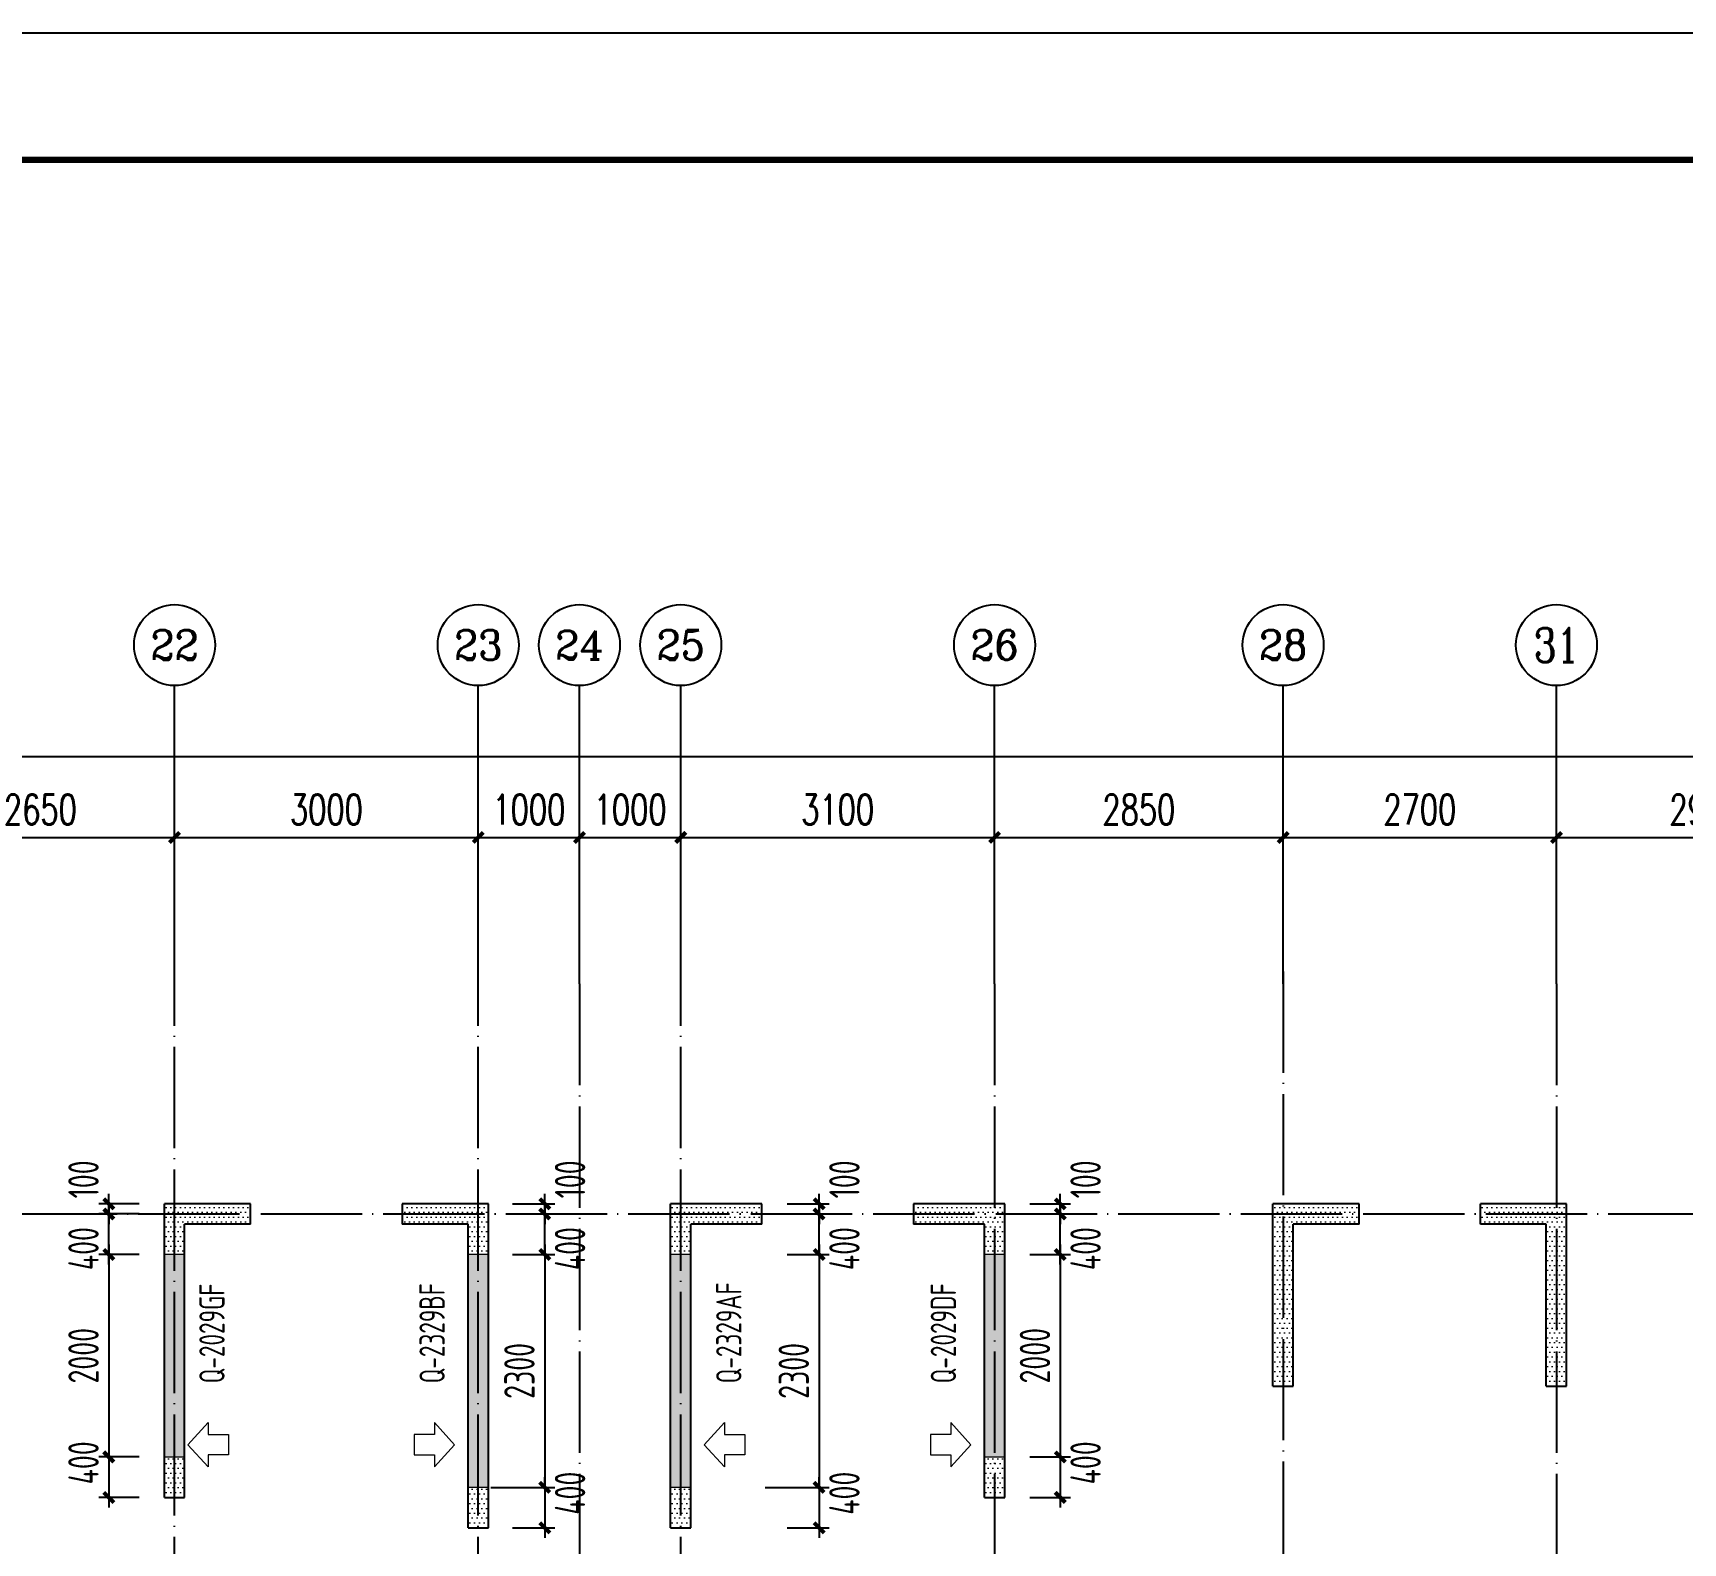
# Model space of a CAD drawing. Extents: x -85320 to 1679916, y -1321939 to 627.
# Drawn here: x 1134721 to 1151019, y -764159 to -749243 of the extents above; entities that cross this region are included whole.
import ezdxf
from ezdxf.enums import TextEntityAlignment as Align

# ---------------------------------------------------------------- set-up
doc = ezdxf.new("R2010")
doc.units = 0
doc.header["$LTSCALE"] = 1000
doc.linetypes.add('DOTE', pattern=[2.42, 2, -0.2, 0.02, -0.2])
for name, color, linetype in [('AXIS', 3, 'Continuous'), ('AXIS_TEXT', 7, 'Continuous'), ('BORDER', 7, 'Continuous'), ('DOTE', 1, 'DOTE'), ('G-06墙-01砼墙', 50, 'Continuous'), ('打印线框', 7, 'Continuous'), ('拉模', 7, 'Continuous')]:
    doc.layers.add(name, color=color, linetype=linetype)
for name, color, linetype, lineweight in [('DIM', 3, 'Continuous', 0), ('WCOL', 7, 'Continuous', 0), ('WCOL_DE_DIM', 3, 'Continuous', 0), ('WCOL_HATCH', 251, 'Continuous', 0), ('预制墙标注', 2, 'Continuous', 18)]:
    doc.layers.add(name, color=color, linetype=linetype, lineweight=lineweight)
doc.styles.add('_TCH_AXIS', font='COMPLEX', dxfattribs={"bigfont": 'GBCBIG'})
doc.styles.add('_TCH_DIM_T3', font='SIMPLEX', dxfattribs={"width": 0.705882, "bigfont": 'GBCBIG'})
doc.styles.add('COMPLEX', font='COMPLEX')
doc.styles.add('TSSD_Dimension', font='tssdeng.shx', dxfattribs={"width": 0.7, "bigfont": 'hztxt.shx'})
doc.styles.add('样式 1', font='yjkeng.shx', dxfattribs={"width": 0.7, "bigfont": 'yjkchn.shx'})
doc.dimstyles.new('_TCH_ARCH&&100', dxfattribs={"dimtxt": 297.5, "dimasz": 100, "dimexe": 250, "dimexo": 300, "dimgap": 126.25, "dimtad": 1, "dimdec": 0, "dimzin": 0, "dimdsep": 46, "dimtxsty": '_TCH_DIM_T3', "dimblk": 'ARCHTICK', "dimcen": 0.09, "dimclrt": 7, "dimazin": 2, "dimtfac": 1, "dimtdec": 0, "dimtix": 1, "dimtmove": 2, "dimatfit": 3, "dimfxl": 1, "dimtolj": 1, "dimtzin": 0, "dimarcsym": 0})
doc.dimstyles.new('TSSD_100_100', dxfattribs={"dimtxt": 300, "dimasz": 100, "dimexe": 100, "dimexo": 250, "dimgap": 100, "dimtad": 1, "dimdec": 0, "dimzin": 0, "dimdsep": 46, "dimtxsty": 'TSSD_Dimension', "dimblk": 'ARCHTICK', "dimblk1": 'ARCHTICK', "dimblk2": 'ARCHTICK', "dimcen": 0, "dimdle": 100, "dimclrt": 7, "dimadec": 0, "dimazin": 0, "dimtfac": 1, "dimtdec": 0, "dimtix": 1, "dimtmove": 2, "dimatfit": 3, "dimfxl": 1, "dimtolj": 1, "dimtzin": 0, "dimarcsym": 0})
pattern_1 = [(0, (-5587162.457, -547627.714), (23.8125, 47.625), [0, -47.625])]
pattern_2 = [(0, (-5587162.457, -548727.714), (23.8125, 47.625), [0, -47.625])]
pattern_3 = [(0, (-5587162.457, -549027.714), (23.8125, 47.625), [0, -47.625])]

# ---------------------------------------------------------------- blocks, each defined once
blk = doc.blocks.new('_ArchTick')
at = {"color": 0, "linetype": 'ByBlock', "const_width": 0.4}
blk.add_lwpolyline([(-0.5, -0.5), (0.5, 0.5)], dxfattribs=at)
blk = doc.blocks.new('*D26')
at = {"layer": 'AXIS', "color": 0, "lineweight": -2, "transparency": 16777216}
for p, q in [((1487480, -331265), (1487480, -329867)), ((1490130, -331265), (1490130, -329867)), ((1487480, -330117), (1490130, -330117))]:
    blk.add_line(p, q, dxfattribs=at)
at = {"layer": 'Defpoints', "color": 0, "transparency": 16777216}
for p in [(1490130, -330117), (1487480, -331565), (1490130, -331565)]:
    blk.add_point(p, dxfattribs=at)
at = {"layer": 'AXIS', "color": 0, "lineweight": -2, "transparency": 16777216, "xscale": 100, "yscale": 100, "zscale": 100, "rotation": 180}
blk.add_blockref('_ArchTick', (1487480, -330117), dxfattribs=at)
at = {"layer": 'AXIS', "color": 0, "lineweight": -2, "transparency": 16777216, "xscale": 100, "yscale": 100, "zscale": 100}
blk.add_blockref('_ArchTick', (1490130, -330117), dxfattribs=at)
at = {"layer": 'AXIS', "color": 7, "transparency": 16777216, "insert": (1488805, -329842), "char_height": 297.5, "attachment_point": 5, "style": '_TCH_DIM_T3'}
blk.add_mtext('\\A1;2650', dxfattribs=at)
blk = doc.blocks.new('*D27')
at = {"layer": 'AXIS', "color": 0, "lineweight": -2, "transparency": 16777216}
for p, q in [((1490130, -331265), (1490130, -329867)), ((1493130, -331265), (1493130, -329867)), ((1490130, -330117), (1493130, -330117))]:
    blk.add_line(p, q, dxfattribs=at)
at = {"layer": 'Defpoints', "color": 0, "transparency": 16777216}
for p in [(1493130, -330117), (1490130, -331565), (1493130, -331565)]:
    blk.add_point(p, dxfattribs=at)
at = {"layer": 'AXIS', "color": 0, "lineweight": -2, "transparency": 16777216, "xscale": 100, "yscale": 100, "zscale": 100, "rotation": 180}
blk.add_blockref('_ArchTick', (1490130, -330117), dxfattribs=at)
at = {"layer": 'AXIS', "color": 0, "lineweight": -2, "transparency": 16777216, "xscale": 100, "yscale": 100, "zscale": 100}
blk.add_blockref('_ArchTick', (1493130, -330117), dxfattribs=at)
at = {"layer": 'AXIS', "color": 7, "transparency": 16777216, "insert": (1491630, -329842), "char_height": 297.5, "attachment_point": 5, "style": '_TCH_DIM_T3'}
blk.add_mtext('\\A1;3000', dxfattribs=at)
blk = doc.blocks.new('*D28')
at = {"layer": 'AXIS', "color": 0, "lineweight": -2, "transparency": 16777216}
for p, q in [((1493130, -331265), (1493130, -329867)), ((1494130, -331265), (1494130, -329867)), ((1493130, -330117), (1494130, -330117))]:
    blk.add_line(p, q, dxfattribs=at)
at = {"layer": 'Defpoints', "color": 0, "transparency": 16777216}
for p in [(1494130, -330117), (1493130, -331565), (1494130, -331565)]:
    blk.add_point(p, dxfattribs=at)
at = {"layer": 'AXIS', "color": 0, "lineweight": -2, "transparency": 16777216, "xscale": 100, "yscale": 100, "zscale": 100, "rotation": 180}
blk.add_blockref('_ArchTick', (1493130, -330117), dxfattribs=at)
at = {"layer": 'AXIS', "color": 0, "lineweight": -2, "transparency": 16777216, "xscale": 100, "yscale": 100, "zscale": 100}
blk.add_blockref('_ArchTick', (1494130, -330117), dxfattribs=at)
at = {"layer": 'AXIS', "color": 7, "transparency": 16777216, "insert": (1493630, -329842), "char_height": 297.5, "attachment_point": 5, "style": '_TCH_DIM_T3'}
blk.add_mtext('\\A1;1000', dxfattribs=at)
blk = doc.blocks.new('*D29')
at = {"layer": 'AXIS', "color": 0, "lineweight": -2, "transparency": 16777216}
for p, q in [((1494130, -331265), (1494130, -329867)), ((1495130, -331265), (1495130, -329867)), ((1494130, -330117), (1495130, -330117))]:
    blk.add_line(p, q, dxfattribs=at)
at = {"layer": 'Defpoints', "color": 0, "transparency": 16777216}
for p in [(1495130, -330117), (1494130, -331565), (1495130, -331565)]:
    blk.add_point(p, dxfattribs=at)
at = {"layer": 'AXIS', "color": 0, "lineweight": -2, "transparency": 16777216, "xscale": 100, "yscale": 100, "zscale": 100, "rotation": 180}
blk.add_blockref('_ArchTick', (1494130, -330117), dxfattribs=at)
at = {"layer": 'AXIS', "color": 0, "lineweight": -2, "transparency": 16777216, "xscale": 100, "yscale": 100, "zscale": 100}
blk.add_blockref('_ArchTick', (1495130, -330117), dxfattribs=at)
at = {"layer": 'AXIS', "color": 7, "transparency": 16777216, "insert": (1494630, -329842), "char_height": 297.5, "attachment_point": 5, "style": '_TCH_DIM_T3'}
blk.add_mtext('\\A1;1000', dxfattribs=at)
blk = doc.blocks.new('*D30')
at = {"layer": 'AXIS', "color": 0, "lineweight": -2, "transparency": 16777216}
for p, q in [((1495130, -331265), (1495130, -329867)), ((1498230, -331265), (1498230, -329867)), ((1495130, -330117), (1498230, -330117))]:
    blk.add_line(p, q, dxfattribs=at)
at = {"layer": 'Defpoints', "color": 0, "transparency": 16777216}
for p in [(1498230, -330117), (1495130, -331565), (1498230, -331565)]:
    blk.add_point(p, dxfattribs=at)
at = {"layer": 'AXIS', "color": 0, "lineweight": -2, "transparency": 16777216, "xscale": 100, "yscale": 100, "zscale": 100, "rotation": 180}
blk.add_blockref('_ArchTick', (1495130, -330117), dxfattribs=at)
at = {"layer": 'AXIS', "color": 0, "lineweight": -2, "transparency": 16777216, "xscale": 100, "yscale": 100, "zscale": 100}
blk.add_blockref('_ArchTick', (1498230, -330117), dxfattribs=at)
at = {"layer": 'AXIS', "color": 7, "transparency": 16777216, "insert": (1496680, -329842), "char_height": 297.5, "attachment_point": 5, "style": '_TCH_DIM_T3'}
blk.add_mtext('\\A1;3100', dxfattribs=at)
blk = doc.blocks.new('*D31')
at = {"layer": 'AXIS', "color": 0, "lineweight": -2, "transparency": 16777216}
for p, q in [((1498230, -331265), (1498230, -329867)), ((1501080, -331265), (1501080, -329867)), ((1498230, -330117), (1501080, -330117))]:
    blk.add_line(p, q, dxfattribs=at)
at = {"layer": 'Defpoints', "color": 0, "transparency": 16777216}
for p in [(1501080, -330117), (1498230, -331565), (1501080, -331565)]:
    blk.add_point(p, dxfattribs=at)
at = {"layer": 'AXIS', "color": 0, "lineweight": -2, "transparency": 16777216, "xscale": 100, "yscale": 100, "zscale": 100, "rotation": 180}
blk.add_blockref('_ArchTick', (1498230, -330117), dxfattribs=at)
at = {"layer": 'AXIS', "color": 0, "lineweight": -2, "transparency": 16777216, "xscale": 100, "yscale": 100, "zscale": 100}
blk.add_blockref('_ArchTick', (1501080, -330117), dxfattribs=at)
at = {"layer": 'AXIS', "color": 7, "transparency": 16777216, "insert": (1499655, -329842), "char_height": 297.5, "attachment_point": 5, "style": '_TCH_DIM_T3'}
blk.add_mtext('\\A1;2850', dxfattribs=at)
blk = doc.blocks.new('*D32')
at = {"layer": 'AXIS', "color": 0, "lineweight": -2, "transparency": 16777216}
for p, q in [((1501080, -331265), (1501080, -329867)), ((1503780, -331265), (1503780, -329867)), ((1501080, -330117), (1503780, -330117))]:
    blk.add_line(p, q, dxfattribs=at)
at = {"layer": 'Defpoints', "color": 0, "transparency": 16777216}
for p in [(1503780, -330117), (1501080, -331565), (1503780, -331565)]:
    blk.add_point(p, dxfattribs=at)
at = {"layer": 'AXIS', "color": 0, "lineweight": -2, "transparency": 16777216, "xscale": 100, "yscale": 100, "zscale": 100, "rotation": 180}
blk.add_blockref('_ArchTick', (1501080, -330117), dxfattribs=at)
at = {"layer": 'AXIS', "color": 0, "lineweight": -2, "transparency": 16777216, "xscale": 100, "yscale": 100, "zscale": 100}
blk.add_blockref('_ArchTick', (1503780, -330117), dxfattribs=at)
at = {"layer": 'AXIS', "color": 7, "transparency": 16777216, "insert": (1502430, -329842), "char_height": 297.5, "attachment_point": 5, "style": '_TCH_DIM_T3'}
blk.add_mtext('\\A1;2700', dxfattribs=at)
blk = doc.blocks.new('*D33')
at = {"layer": 'AXIS', "color": 0, "lineweight": -2, "transparency": 16777216}
for p, q in [((1503780, -331265), (1503780, -329867)), ((1506730, -331265), (1506730, -329867)), ((1503780, -330117), (1506730, -330117))]:
    blk.add_line(p, q, dxfattribs=at)
at = {"layer": 'Defpoints', "color": 0, "transparency": 16777216}
for p in [(1506730, -330117), (1503780, -331565), (1506730, -331565)]:
    blk.add_point(p, dxfattribs=at)
at = {"layer": 'AXIS', "color": 0, "lineweight": -2, "transparency": 16777216, "xscale": 100, "yscale": 100, "zscale": 100, "rotation": 180}
blk.add_blockref('_ArchTick', (1503780, -330117), dxfattribs=at)
at = {"layer": 'AXIS', "color": 0, "lineweight": -2, "transparency": 16777216, "xscale": 100, "yscale": 100, "zscale": 100}
blk.add_blockref('_ArchTick', (1506730, -330117), dxfattribs=at)
at = {"layer": 'AXIS', "color": 7, "transparency": 16777216, "insert": (1505255, -329842), "char_height": 297.5, "attachment_point": 5, "style": '_TCH_DIM_T3'}
blk.add_mtext('\\A1;2950', dxfattribs=at)
blk = doc.blocks.new('_AXISO')
blk.add_circle((0, 0), 0.5)
at = {"layer": 'AXIS_TEXT', "style": 'COMPLEX', "width": 1.041667}
blk.add_attdef('A', text='', height=0.56, dxfattribs=at).set_placement((-0.25, -0.28), (0.25, -0.28), align=Align.FIT)
blk = doc.blocks.new('*D45')
at = {"layer": 'AXIS', "color": 0, "lineweight": -2, "transparency": 16777216}
for p, q in [((1462830, -331265), (1462830, -329067)), ((1509430, -331265), (1509430, -329067)), ((1462830, -329317), (1509430, -329317))]:
    blk.add_line(p, q, dxfattribs=at)
at = {"layer": 'Defpoints', "color": 0, "transparency": 16777216}
for p in [(1509430, -329317), (1462830, -331565), (1509430, -331565)]:
    blk.add_point(p, dxfattribs=at)
at = {"layer": 'AXIS', "color": 0, "lineweight": -2, "transparency": 16777216, "xscale": 100, "yscale": 100, "zscale": 100, "rotation": 180}
blk.add_blockref('_ArchTick', (1462830, -329317), dxfattribs=at)
at = {"layer": 'AXIS', "color": 0, "lineweight": -2, "transparency": 16777216, "xscale": 100, "yscale": 100, "zscale": 100}
blk.add_blockref('_ArchTick', (1509430, -329317), dxfattribs=at)
at = {"layer": 'AXIS', "color": 7, "transparency": 16777216, "insert": (1486130, -329042), "char_height": 297.5, "attachment_point": 5, "style": '_TCH_DIM_T3'}
blk.add_mtext('\\A1;46600', dxfattribs=at)
blk = doc.blocks.new('*D147')
at = {"layer": 'Defpoints', "color": 0, "transparency": 16777216}
for p in [(1141919, -760809), (1141919, -760909), (1142486, -760909)]:
    blk.add_point(p, dxfattribs=at)
at = {"layer": 'DIM', "color": 0, "lineweight": -2, "transparency": 16777216}
for p, q in [((1142486, -760809), (1142486, -760709)), ((1142169, -760809), (1142586, -760809)), ((1142169, -760909), (1142586, -760909)), ((1142486, -760809), (1142486, -760909)), ((1142486, -760909), (1142486, -761009))]:
    blk.add_line(p, q, dxfattribs=at)
at = {"layer": 'DIM', "color": 0, "lineweight": -2, "transparency": 16777216, "xscale": 100, "yscale": 100, "zscale": 100}
for p, rotation in [((1142486, -760809), 270), ((1142486, -760909), 90)]:
    blk.add_blockref('_ArchTick', p, dxfattribs=dict(at, rotation=rotation))
at = {"layer": 'DIM', "color": 7, "transparency": 16777216, "insert": (1142736, -760567), "char_height": 300, "attachment_point": 5, "rotation": 90, "style": 'TSSD_Dimension'}
blk.add_mtext('\\A1;100', dxfattribs=at)
blk = doc.blocks.new('*D148')
at = {"layer": 'Defpoints', "color": 0, "transparency": 16777216}
for p in [(1141919, -761309), (1141702, -763609), (1142486, -763609)]:
    blk.add_point(p, dxfattribs=at)
at = {"layer": 'DIM', "color": 0, "lineweight": -2, "transparency": 16777216}
for p, q in [((1142486, -761209), (1142486, -763709)), ((1142169, -761309), (1142586, -761309)), ((1141952, -763609), (1142586, -763609))]:
    blk.add_line(p, q, dxfattribs=at)
at = {"layer": 'DIM', "color": 0, "lineweight": -2, "transparency": 16777216, "xscale": 100, "yscale": 100, "zscale": 100}
for p, rotation in [((1142486, -761309), 90), ((1142486, -763609), 270)]:
    blk.add_blockref('_ArchTick', p, dxfattribs=dict(at, rotation=rotation))
at = {"layer": 'DIM', "color": 7, "transparency": 16777216, "insert": (1142236, -762459), "char_height": 300, "attachment_point": 5, "rotation": 90, "style": 'TSSD_Dimension'}
blk.add_mtext('\\A1;2300', dxfattribs=at)
blk = doc.blocks.new('*D154')
at = {"layer": 'Defpoints', "color": 0, "transparency": 16777216}
for p in [(1144319, -760809), (1144319, -760909), (1144868, -760909)]:
    blk.add_point(p, dxfattribs=at)
at = {"layer": 'DIM', "color": 0, "lineweight": -2, "transparency": 16777216}
for p, q in [((1144868, -760809), (1144868, -760709)), ((1144569, -760809), (1144968, -760809)), ((1144569, -760909), (1144968, -760909)), ((1144868, -760809), (1144868, -760909)), ((1144868, -760909), (1144868, -761009))]:
    blk.add_line(p, q, dxfattribs=at)
at = {"layer": 'DIM', "color": 0, "lineweight": -2, "transparency": 16777216, "xscale": 100, "yscale": 100, "zscale": 100}
for p, rotation in [((1144868, -760809), 270), ((1144868, -760909), 90)]:
    blk.add_blockref('_ArchTick', p, dxfattribs=dict(at, rotation=rotation))
at = {"layer": 'DIM', "color": 7, "transparency": 16777216, "insert": (1145118, -760567), "char_height": 300, "attachment_point": 5, "rotation": 90, "style": 'TSSD_Dimension'}
blk.add_mtext('\\A1;100', dxfattribs=at)
blk = doc.blocks.new('*D155')
at = {"layer": 'Defpoints', "color": 0, "transparency": 16777216}
for p in [(1144319, -761309), (1144319, -763309), (1144868, -763309)]:
    blk.add_point(p, dxfattribs=at)
at = {"layer": 'DIM', "color": 0, "lineweight": -2, "transparency": 16777216}
for p, q in [((1144868, -761209), (1144868, -763409)), ((1144569, -761309), (1144968, -761309)), ((1144569, -763309), (1144968, -763309))]:
    blk.add_line(p, q, dxfattribs=at)
at = {"layer": 'DIM', "color": 0, "lineweight": -2, "transparency": 16777216, "xscale": 100, "yscale": 100, "zscale": 100}
for p, rotation in [((1144868, -761309), 90), ((1144868, -763309), 270)]:
    blk.add_blockref('_ArchTick', p, dxfattribs=dict(at, rotation=rotation))
at = {"layer": 'DIM', "color": 7, "transparency": 16777216, "insert": (1144618, -762309), "char_height": 300, "attachment_point": 5, "rotation": 90, "style": 'TSSD_Dimension'}
blk.add_mtext('\\A1;2000', dxfattribs=at)
blk = doc.blocks.new('*D182')
at = {"layer": 'Defpoints', "color": 0, "transparency": 16777216}
for p in [(1144319, -760909), (1144868, -760909), (1144319, -761309)]:
    blk.add_point(p, dxfattribs=at)
at = {"layer": 'DIM', "color": 0, "lineweight": -2, "transparency": 16777216}
for p, q in [((1144569, -760909), (1144968, -760909)), ((1144868, -761409), (1144868, -760809)), ((1144569, -761309), (1144968, -761309))]:
    blk.add_line(p, q, dxfattribs=at)
at = {"layer": 'DIM', "color": 0, "lineweight": -2, "transparency": 16777216, "xscale": 100, "yscale": 100, "zscale": 100}
for p, rotation in [((1144868, -760909), 90), ((1144868, -761309), 270)]:
    blk.add_blockref('_ArchTick', p, dxfattribs=dict(at, rotation=rotation))
at = {"layer": 'DIM', "color": 7, "transparency": 16777216, "insert": (1145118, -761251), "char_height": 300, "attachment_point": 5, "rotation": 90, "style": 'TSSD_Dimension'}
blk.add_mtext('\\A1;400', dxfattribs=at)
blk = doc.blocks.new('*D183')
at = {"layer": 'Defpoints', "color": 0, "transparency": 16777216}
for p in [(1144319, -763309), (1144319, -763709), (1144868, -763709)]:
    blk.add_point(p, dxfattribs=at)
at = {"layer": 'DIM', "color": 0, "lineweight": -2, "transparency": 16777216}
for p, q in [((1144868, -763209), (1144868, -763809)), ((1144569, -763309), (1144968, -763309)), ((1144569, -763709), (1144968, -763709))]:
    blk.add_line(p, q, dxfattribs=at)
at = {"layer": 'DIM', "color": 0, "lineweight": -2, "transparency": 16777216, "xscale": 100, "yscale": 100, "zscale": 100}
for p, rotation in [((1144868, -763309), 90), ((1144868, -763709), 270)]:
    blk.add_blockref('_ArchTick', p, dxfattribs=dict(at, rotation=rotation))
at = {"layer": 'DIM', "color": 7, "transparency": 16777216, "insert": (1145118, -763367), "char_height": 300, "attachment_point": 5, "rotation": 90, "style": 'TSSD_Dimension'}
blk.add_mtext('\\A1;400', dxfattribs=at)
blk = doc.blocks.new('*D184')
at = {"layer": 'Defpoints', "color": 0, "transparency": 16777216}
for p in [(1141919, -760909), (1142486, -760909), (1141919, -761309)]:
    blk.add_point(p, dxfattribs=at)
at = {"layer": 'DIM', "color": 0, "lineweight": -2, "transparency": 16777216}
for p, q in [((1142169, -760909), (1142586, -760909)), ((1142486, -760909), (1142486, -760809)), ((1142486, -761309), (1142486, -760909)), ((1142169, -761309), (1142586, -761309)), ((1142486, -761309), (1142486, -761409))]:
    blk.add_line(p, q, dxfattribs=at)
at = {"layer": 'DIM', "color": 0, "lineweight": -2, "transparency": 16777216, "xscale": 100, "yscale": 100, "zscale": 100}
for p, rotation in [((1142486, -760909), 270), ((1142486, -761309), 90)]:
    blk.add_blockref('_ArchTick', p, dxfattribs=dict(at, rotation=rotation))
at = {"layer": 'DIM', "color": 7, "transparency": 16777216, "insert": (1142736, -761251), "char_height": 300, "attachment_point": 5, "rotation": 90, "style": 'TSSD_Dimension'}
blk.add_mtext('\\A1;400', dxfattribs=at)
blk = doc.blocks.new('*D185')
at = {"layer": 'Defpoints', "color": 0, "transparency": 16777216}
for p in [(1141919, -763609), (1141919, -764009), (1142486, -764009)]:
    blk.add_point(p, dxfattribs=at)
at = {"layer": 'DIM', "color": 0, "lineweight": -2, "transparency": 16777216}
for p, q in [((1142486, -763609), (1142486, -763509)), ((1142169, -763609), (1142586, -763609)), ((1142486, -763609), (1142486, -764009)), ((1142169, -764009), (1142586, -764009)), ((1142486, -764009), (1142486, -764109))]:
    blk.add_line(p, q, dxfattribs=at)
at = {"layer": 'DIM', "color": 0, "lineweight": -2, "transparency": 16777216, "xscale": 100, "yscale": 100, "zscale": 100}
for p, rotation in [((1142486, -763609), 270), ((1142486, -764009), 90)]:
    blk.add_blockref('_ArchTick', p, dxfattribs=dict(at, rotation=rotation))
at = {"layer": 'DIM', "color": 7, "transparency": 16777216, "insert": (1142736, -763667), "char_height": 300, "attachment_point": 5, "rotation": 90, "style": 'TSSD_Dimension'}
blk.add_mtext('\\A1;400', dxfattribs=at)
blk = doc.blocks.new('*D186')
at = {"layer": 'Defpoints', "color": 0, "transparency": 16777216}
for p in [(1135470, -760909), (1136019, -760809), (1136019, -760909)]:
    blk.add_point(p, dxfattribs=at)
at = {"layer": 'DIM', "color": 0, "lineweight": -2, "transparency": 16777216}
for p, q in [((1135470, -760809), (1135470, -760709)), ((1135769, -760809), (1135370, -760809)), ((1135769, -760909), (1135370, -760909)), ((1135470, -760809), (1135470, -760909)), ((1135470, -760909), (1135470, -761009))]:
    blk.add_line(p, q, dxfattribs=at)
at = {"layer": 'DIM', "color": 0, "lineweight": -2, "transparency": 16777216, "xscale": 100, "yscale": 100, "zscale": 100}
for p, rotation in [((1135470, -760809), 270), ((1135470, -760909), 90)]:
    blk.add_blockref('_ArchTick', p, dxfattribs=dict(at, rotation=rotation))
at = {"layer": 'DIM', "color": 7, "transparency": 16777216, "insert": (1135220, -760567), "char_height": 300, "attachment_point": 5, "rotation": 90, "style": 'TSSD_Dimension'}
blk.add_mtext('\\A1;100', dxfattribs=at)
blk = doc.blocks.new('*D187')
at = {"layer": 'Defpoints', "color": 0, "transparency": 16777216}
for p in [(1136019, -761309), (1135470, -763309), (1136019, -763309)]:
    blk.add_point(p, dxfattribs=at)
at = {"layer": 'DIM', "color": 0, "lineweight": -2, "transparency": 16777216}
for p, q in [((1135470, -761209), (1135470, -763409)), ((1135769, -761309), (1135370, -761309)), ((1135769, -763309), (1135370, -763309))]:
    blk.add_line(p, q, dxfattribs=at)
at = {"layer": 'DIM', "color": 0, "lineweight": -2, "transparency": 16777216, "xscale": 100, "yscale": 100, "zscale": 100}
for p, rotation in [((1135470, -761309), 90), ((1135470, -763309), 270)]:
    blk.add_blockref('_ArchTick', p, dxfattribs=dict(at, rotation=rotation))
at = {"layer": 'DIM', "color": 7, "transparency": 16777216, "insert": (1135220, -762309), "char_height": 300, "attachment_point": 5, "rotation": 90, "style": 'TSSD_Dimension'}
blk.add_mtext('\\A1;2000', dxfattribs=at)
blk = doc.blocks.new('*D188')
at = {"layer": 'Defpoints', "color": 0, "transparency": 16777216}
for p in [(1135470, -760909), (1136019, -760909), (1136019, -761309)]:
    blk.add_point(p, dxfattribs=at)
at = {"layer": 'DIM', "color": 0, "lineweight": -2, "transparency": 16777216}
for p, q in [((1135769, -760909), (1135370, -760909)), ((1135470, -761409), (1135470, -760809)), ((1135769, -761309), (1135370, -761309))]:
    blk.add_line(p, q, dxfattribs=at)
at = {"layer": 'DIM', "color": 0, "lineweight": -2, "transparency": 16777216, "xscale": 100, "yscale": 100, "zscale": 100}
for p, rotation in [((1135470, -760909), 90), ((1135470, -761309), 270)]:
    blk.add_blockref('_ArchTick', p, dxfattribs=dict(at, rotation=rotation))
at = {"layer": 'DIM', "color": 7, "transparency": 16777216, "insert": (1135220, -761251), "char_height": 300, "attachment_point": 5, "rotation": 90, "style": 'TSSD_Dimension'}
blk.add_mtext('\\A1;400', dxfattribs=at)
blk = doc.blocks.new('*D189')
at = {"layer": 'Defpoints', "color": 0, "transparency": 16777216}
for p in [(1136019, -763309), (1135470, -763709), (1136019, -763709)]:
    blk.add_point(p, dxfattribs=at)
at = {"layer": 'DIM', "color": 0, "lineweight": -2, "transparency": 16777216}
for p, q in [((1135470, -763209), (1135470, -763809)), ((1135769, -763309), (1135370, -763309)), ((1135769, -763709), (1135370, -763709))]:
    blk.add_line(p, q, dxfattribs=at)
at = {"layer": 'DIM', "color": 0, "lineweight": -2, "transparency": 16777216, "xscale": 100, "yscale": 100, "zscale": 100}
for p, rotation in [((1135470, -763309), 90), ((1135470, -763709), 270)]:
    blk.add_blockref('_ArchTick', p, dxfattribs=dict(at, rotation=rotation))
at = {"layer": 'DIM', "color": 7, "transparency": 16777216, "insert": (1135220, -763367), "char_height": 300, "attachment_point": 5, "rotation": 90, "style": 'TSSD_Dimension'}
blk.add_mtext('\\A1;400', dxfattribs=at)
blk = doc.blocks.new('*D190')
at = {"layer": 'Defpoints', "color": 0, "transparency": 16777216}
for p in [(1139209, -760809), (1139209, -760909), (1139776, -760909)]:
    blk.add_point(p, dxfattribs=at)
at = {"layer": 'DIM', "color": 0, "lineweight": -2, "transparency": 16777216}
for p, q in [((1139776, -760809), (1139776, -760709)), ((1139459, -760809), (1139876, -760809)), ((1139459, -760909), (1139876, -760909)), ((1139776, -760809), (1139776, -760909)), ((1139776, -760909), (1139776, -761009))]:
    blk.add_line(p, q, dxfattribs=at)
at = {"layer": 'DIM', "color": 0, "lineweight": -2, "transparency": 16777216, "xscale": 100, "yscale": 100, "zscale": 100}
for p, rotation in [((1139776, -760809), 270), ((1139776, -760909), 90)]:
    blk.add_blockref('_ArchTick', p, dxfattribs=dict(at, rotation=rotation))
at = {"layer": 'DIM', "color": 7, "transparency": 16777216, "insert": (1140026, -760567), "char_height": 300, "attachment_point": 5, "rotation": 90, "style": 'TSSD_Dimension'}
blk.add_mtext('\\A1;100', dxfattribs=at)
blk = doc.blocks.new('*D191')
at = {"layer": 'Defpoints', "color": 0, "transparency": 16777216}
for p in [(1139209, -761309), (1138992, -763609), (1139776, -763609)]:
    blk.add_point(p, dxfattribs=at)
at = {"layer": 'DIM', "color": 0, "lineweight": -2, "transparency": 16777216}
for p, q in [((1139776, -761209), (1139776, -763709)), ((1139459, -761309), (1139876, -761309)), ((1139242, -763609), (1139876, -763609))]:
    blk.add_line(p, q, dxfattribs=at)
at = {"layer": 'DIM', "color": 0, "lineweight": -2, "transparency": 16777216, "xscale": 100, "yscale": 100, "zscale": 100}
for p, rotation in [((1139776, -761309), 90), ((1139776, -763609), 270)]:
    blk.add_blockref('_ArchTick', p, dxfattribs=dict(at, rotation=rotation))
at = {"layer": 'DIM', "color": 7, "transparency": 16777216, "insert": (1139526, -762459), "char_height": 300, "attachment_point": 5, "rotation": 90, "style": 'TSSD_Dimension'}
blk.add_mtext('\\A1;2300', dxfattribs=at)
blk = doc.blocks.new('*D192')
at = {"layer": 'Defpoints', "color": 0, "transparency": 16777216}
for p in [(1139209, -760909), (1139776, -760909), (1139209, -761309)]:
    blk.add_point(p, dxfattribs=at)
at = {"layer": 'DIM', "color": 0, "lineweight": -2, "transparency": 16777216}
for p, q in [((1139459, -760909), (1139876, -760909)), ((1139776, -760909), (1139776, -760809)), ((1139776, -761309), (1139776, -760909)), ((1139459, -761309), (1139876, -761309)), ((1139776, -761309), (1139776, -761409))]:
    blk.add_line(p, q, dxfattribs=at)
at = {"layer": 'DIM', "color": 0, "lineweight": -2, "transparency": 16777216, "xscale": 100, "yscale": 100, "zscale": 100}
for p, rotation in [((1139776, -760909), 270), ((1139776, -761309), 90)]:
    blk.add_blockref('_ArchTick', p, dxfattribs=dict(at, rotation=rotation))
at = {"layer": 'DIM', "color": 7, "transparency": 16777216, "insert": (1140026, -761251), "char_height": 300, "attachment_point": 5, "rotation": 90, "style": 'TSSD_Dimension'}
blk.add_mtext('\\A1;400', dxfattribs=at)
blk = doc.blocks.new('*D193')
at = {"layer": 'Defpoints', "color": 0, "transparency": 16777216}
for p in [(1139209, -763609), (1139209, -764009), (1139776, -764009)]:
    blk.add_point(p, dxfattribs=at)
at = {"layer": 'DIM', "color": 0, "lineweight": -2, "transparency": 16777216}
for p, q in [((1139776, -763609), (1139776, -763509)), ((1139459, -763609), (1139876, -763609)), ((1139776, -763609), (1139776, -764009)), ((1139459, -764009), (1139876, -764009)), ((1139776, -764009), (1139776, -764109))]:
    blk.add_line(p, q, dxfattribs=at)
at = {"layer": 'DIM', "color": 0, "lineweight": -2, "transparency": 16777216, "xscale": 100, "yscale": 100, "zscale": 100}
for p, rotation in [((1139776, -763609), 270), ((1139776, -764009), 90)]:
    blk.add_blockref('_ArchTick', p, dxfattribs=dict(at, rotation=rotation))
at = {"layer": 'DIM', "color": 7, "transparency": 16777216, "insert": (1140026, -763667), "char_height": 300, "attachment_point": 5, "rotation": 90, "style": 'TSSD_Dimension'}
blk.add_mtext('\\A1;400', dxfattribs=at)
blk = doc.blocks.new('图框1')
at = {"layer": 'BORDER', "const_width": 50}
blk.add_lwpolyline([(1377779, -823089), (1377779, -783089), (1433679, -783089), (1433679, -823089)], close=True, dxfattribs=at)
blk = doc.blocks.new('GFHDF')
at = {"layer": 'AXIS'}
for p, q in [((1490129.7, -331564.7), (1490129.7, -328616.7)), ((1493129.7, -331564.7), (1493129.7, -328616.7)), ((1494129.7, -331564.7), (1494129.7, -328616.7)), ((1495129.7, -331564.7), (1495129.7, -328616.7)), ((1498229.7, -331564.7), (1498229.7, -328616.7)), ((1501079.7, -331564.7), (1501079.7, -328616.7)), ((1503779.7, -331564.7), (1503779.7, -328616.7))]:
    blk.add_line(p, q, dxfattribs=at)
at = {"layer": 'DOTE', "ltscale": 0.5}
for p, q in [((1501079.7, -331442.1), (1501079.7, -338636.4)), ((1490129.7, -339236.4), (1490129.7, -331564.7)), ((1493129.7, -339236.4), (1493129.7, -331564.7)), ((1494129.7, -331564.7), (1494129.7, -350197.9)), ((1495129.7, -339236.4), (1495129.7, -331564.7)), ((1498229.7, -331564.7), (1498229.7, -350197.9)), ((1503779.7, -331564.7), (1503779.7, -339436.4)), ((1460731.9, -333836.4), (1511216.4, -333836.4))]:
    blk.add_line(p, q, dxfattribs=at)
at = {"layer": 'AXIS'}
ref = blk.add_blockref('_AXISO', (1490129.7, -328216.7), dxfattribs=dict(at, xscale=800, yscale=800, zscale=800))
ref.add_attrib('A', '22', dxfattribs={"layer": 'AXIS_TEXT', "height": 294.28, "style": '_TCH_AXIS'}).set_placement((1489891.5, -328363.8), (1490367.9, -328363.8), align=Align.FIT)
ref = blk.add_blockref('_AXISO', (1493129.7, -328216.7), dxfattribs=dict(at, xscale=800, yscale=800, zscale=800))
ref.add_attrib('A', '23', dxfattribs={"layer": 'AXIS_TEXT', "height": 294.28, "style": '_TCH_AXIS'}).set_placement((1492891.5, -328363.8), (1493367.9, -328363.8), align=Align.FIT)
ref = blk.add_blockref('_AXISO', (1494129.7, -328216.7), dxfattribs=dict(at, xscale=800, yscale=800, zscale=800))
ref.add_attrib('A', '24', dxfattribs={"layer": 'AXIS_TEXT', "height": 282.17, "style": '_TCH_AXIS'}).set_placement((1493887.9, -328357.8), (1494371.6, -328357.8), align=Align.FIT)
ref = blk.add_blockref('_AXISO', (1495129.7, -328216.7), dxfattribs=dict(at, xscale=800, yscale=800, zscale=800))
ref.add_attrib('A', '25', dxfattribs={"layer": 'AXIS_TEXT', "height": 294.28, "style": '_TCH_AXIS'}).set_placement((1494891.5, -328363.8), (1495367.9, -328363.8), align=Align.FIT)
ref = blk.add_blockref('_AXISO', (1498229.7, -328216.7), dxfattribs=dict(at, xscale=800, yscale=800, zscale=800))
ref.add_attrib('A', '26', dxfattribs={"layer": 'AXIS_TEXT', "height": 294.28, "style": '_TCH_AXIS'}).set_placement((1497991.5, -328363.8), (1498467.9, -328363.8), align=Align.FIT)
ref = blk.add_blockref('_AXISO', (1501079.7, -328216.7), dxfattribs=dict(at, xscale=800, yscale=800, zscale=800))
ref.add_attrib('A', '28', dxfattribs={"layer": 'AXIS_TEXT', "height": 294.28, "style": '_TCH_AXIS'}).set_placement((1500841.5, -328363.8), (1501317.9, -328363.8), align=Align.FIT)
ref = blk.add_blockref('_AXISO', (1503779.7, -328216.7), dxfattribs=dict(at, xscale=800, yscale=800, zscale=800))
ref.add_attrib('A', '31', dxfattribs={"layer": 'AXIS_TEXT', "height": 336, "style": '_TCH_AXIS'}).set_placement((1503555.7, -328384.7), (1504003.7, -328384.7), align=Align.FIT)
for p1, p2, distance, picture, middle in [((1462829.7, -331564.7), (1509429.7, -331564.7), 2248, '*D45', (1486129.7, -329041.7)), ((1487479.7, -331564.7), (1490129.7, -331564.7), 1448, '*D26', (1488804.7, -329841.7)), ((1490129.7, -331564.7), (1493129.7, -331564.7), 1448, '*D27', (1491629.7, -329841.7)), ((1493129.7, -331564.7), (1494129.7, -331564.7), 1448, '*D28', (1493629.7, -329841.7)), ((1494129.7, -331564.7), (1495129.7, -331564.7), 1448, '*D29', (1494629.7, -329841.7)), ((1495129.7, -331564.7), (1498229.7, -331564.7), 1448, '*D30', (1496679.7, -329841.7)), ((1498229.7, -331564.7), (1501079.7, -331564.7), 1448, '*D31', (1499654.7, -329841.7)), ((1501079.7, -331564.7), (1503779.7, -331564.7), 1448, '*D32', (1502429.7, -329841.7)), ((1503779.7, -331564.7), (1506729.7, -331564.7), 1448, '*D33', (1505254.7, -329841.7))]:
    dim = blk.add_aligned_dim(p1=p1, p2=p2, distance=distance, dimstyle='_TCH_ARCH&&100', dxfattribs=at)
    dim.commit()
    dim.dimension.update_dxf_attribs({"geometry": picture, "text_midpoint": middle})

msp = doc.modelspace()

# ---------------------------------------------------------------- hatches: boundary and pattern name
at = {"layer": 'WCOL_DE_DIM'}
h = msp.add_hatch(color=6, dxfattribs=at)
h.dxf.hatch_style = 1
h.paths.add_polyline_path([(1136219.043, -761308.84), (1136019.043, -761308.84), (1136019.043, -763308.84), (1136219.043, -763308.84)])
h = msp.add_hatch(color=6, dxfattribs=at)
h.dxf.hatch_style = 1
h.paths.add_polyline_path([(1139219.045, -761308.84), (1139019.045, -761308.84), (1139019.045, -763608.84), (1139219.045, -763608.84)])
h = msp.add_hatch(color=6, dxfattribs=at)
h.dxf.hatch_style = 1
h.paths.add_polyline_path([(1141219.045, -761308.84), (1141019.045, -761308.84), (1141019.045, -763608.84), (1141219.045, -763608.84)])
h = msp.add_hatch(color=6, dxfattribs=at)
h.dxf.hatch_style = 1
h.paths.add_polyline_path([(1144319.043, -761308.84), (1144119.043, -761308.84), (1144119.043, -763308.84), (1144319.043, -763308.84)])
at = {"layer": 'WCOL_HATCH'}
h = msp.add_hatch(dxfattribs=at)
h.set_pattern_fill('DOTS', color=256, scale=30, style=0)
h.set_pattern_definition(pattern_1)
h.paths.add_polyline_path([(1136869.045, -760808.84), (1136869.045, -761008.84), (1136219.045, -761008.84), (1136219.045, -761308.84), (1136019.045, -761308.84), (1136019.045, -760808.84)], flags=0)
h = msp.add_hatch(dxfattribs=at)
h.set_pattern_fill('DOTS', color=256, scale=30, style=0)
h.set_pattern_definition(pattern_1)
h.paths.add_polyline_path([(1138369.043, -760808.84), (1138369.043, -761008.84), (1139019.043, -761008.84), (1139019.043, -761308.84), (1139219.043, -761308.84), (1139219.043, -760808.84)], flags=0)
h = msp.add_hatch(dxfattribs=at)
h.set_pattern_fill('DOTS', color=256, scale=30, style=0)
h.set_pattern_definition(pattern_1)
h.paths.add_polyline_path([(1141919.045, -760808.84), (1141919.045, -761008.84), (1141219.045, -761008.84), (1141219.045, -761308.84), (1141019.045, -761308.84), (1141019.045, -760808.84)], flags=0)
h = msp.add_hatch(dxfattribs=at)
h.set_pattern_fill('DOTS', color=256, scale=30, style=0)
h.set_pattern_definition(pattern_1)
h.paths.add_polyline_path([(1144319.043, -760808.84), (1144319.043, -761308.84), (1144119.043, -761308.84), (1144119.043, -761008.84), (1143419.043, -761008.84), (1143419.043, -760808.84)], flags=0)
h = msp.add_hatch(dxfattribs=at)
h.set_pattern_fill('DOTS', color=256, scale=30, style=0)
h.set_pattern_definition(pattern_1)
h.paths.add_polyline_path([(1147819.043, -760808.84), (1147819.043, -761008.84), (1147169.043, -761008.84), (1147169.043, -762208.84), (1146969.043, -762208.84), (1146969.043, -760808.84)])
h = msp.add_hatch(dxfattribs=at)
h.set_pattern_fill('DOTS', color=256, scale=30, style=0)
h.set_pattern_definition(pattern_1)
h.paths.add_polyline_path([(1149019.045, -760808.84), (1149019.045, -761008.84), (1149669.045, -761008.84), (1149669.043, -762208.84), (1149869.043, -762208.84), (1149869.045, -760808.84)])
h = msp.add_hatch(dxfattribs=at)
h.set_pattern_fill('DOTS', color=256, scale=30, style=0)
h.set_pattern_definition(pattern_1)
h.paths.add_polyline_path([(1147169.043, -762608.84), (1146969.043, -762608.84), (1146969.043, -762208.84), (1147169.043, -762208.84)], flags=0)
h = msp.add_hatch(dxfattribs=at)
h.set_pattern_fill('DOTS', color=256, scale=30, style=0)
h.set_pattern_definition(pattern_1)
h.paths.add_polyline_path([(1149869.043, -762608.84), (1149669.043, -762608.84), (1149669.043, -762208.84), (1149869.043, -762208.84)], flags=0)
h = msp.add_hatch(dxfattribs=at)
h.set_pattern_fill('DOTS', color=256, scale=30, style=0)
h.set_pattern_definition(pattern_2)
h.paths.add_polyline_path([(1136219.045, -763708.84), (1136019.045, -763708.84), (1136019.045, -763308.84), (1136219.045, -763308.84)], flags=0)
h = msp.add_hatch(dxfattribs=at)
h.set_pattern_fill('DOTS', color=256, scale=30, style=0)
h.set_pattern_definition(pattern_2)
h.paths.add_polyline_path([(1144319.043, -763708.84), (1144119.043, -763708.84), (1144119.043, -763308.84), (1144319.043, -763308.84)], flags=0)
h = msp.add_hatch(dxfattribs=at)
h.set_pattern_fill('DOTS', color=256, scale=30, style=0)
h.set_pattern_definition(pattern_3)
h.paths.add_polyline_path([(1139219.045, -764008.84), (1139019.045, -764008.84), (1139019.045, -763608.84), (1139219.045, -763608.84)], flags=0)
h = msp.add_hatch(dxfattribs=at)
h.set_pattern_fill('DOTS', color=256, scale=30, style=0)
h.set_pattern_definition(pattern_3)
h.paths.add_polyline_path([(1141219.045, -764008.84), (1141019.045, -764008.84), (1141019.045, -763608.84), (1141219.045, -763608.84)], flags=0)

# ---------------------------------------------------------------- linework, layer by layer
at = {"layer": 'G-06墙-01砼墙'}
for p, q in [((1136869.045, -760808.84), (1136019.045, -760808.84)), ((1136019.045, -763708.84), (1136019.045, -760808.84)), ((1136869.045, -761008.84), (1136869.045, -760808.84)), ((1139219.045, -760808.84), (1138369.045, -760808.84)), ((1138369.045, -760808.84), (1138369.045, -761008.84)), ((1139219.045, -764008.84), (1139219.045, -760808.84)), ((1141919.045, -760808.84), (1141019.045, -760808.84)), ((1141019.045, -764008.84), (1141019.045, -760808.84)), ((1141919.045, -761008.84), (1141919.045, -760808.84)), ((1144319.043, -760808.84), (1143419.043, -760808.84)), ((1143419.043, -760808.84), (1143419.043, -761008.84)), ((1144319.043, -763708.84), (1144319.043, -760808.84)), ((1147819.043, -760808.84), (1146969.043, -760808.84)), ((1146969.043, -762608.84), (1146969.043, -760808.84)), ((1147819.043, -761008.84), (1147819.043, -760808.84)), ((1149869.043, -760808.84), (1149019.043, -760808.84)), ((1149019.043, -761008.84), (1149019.043, -760808.84)), ((1149869.043, -760808.84), (1149669.043, -760808.84)), ((1149869.043, -762608.84), (1149869.043, -760808.84)), ((1136869.045, -761008.84), (1136219.045, -761008.84)), ((1136219.045, -763708.84), (1136219.045, -761008.84)), ((1139019.045, -761008.84), (1138369.045, -761008.84)), ((1139019.045, -764008.84), (1139019.045, -761008.84)), ((1141919.045, -761008.84), (1141219.045, -761008.84)), ((1141219.045, -764008.84), (1141219.045, -761008.84)), ((1144119.043, -761008.84), (1143419.043, -761008.84)), ((1144119.043, -763708.84), (1144119.043, -761008.84)), ((1147819.043, -761008.84), (1147169.043, -761008.84)), ((1147169.043, -762608.84), (1147169.043, -761008.84)), ((1149669.043, -761008.84), (1149019.043, -761008.84)), ((1149669.043, -762608.84), (1149669.043, -761008.84)), ((1146969.043, -762608.84), (1147169.043, -762608.84)), ((1149669.043, -762608.84), (1149869.043, -762608.84)), ((1136019.045, -763708.84), (1136219.045, -763708.84)), ((1144119.043, -763708.84), (1144319.043, -763708.84)), ((1139019.045, -764008.84), (1139219.045, -764008.84)), ((1141019.045, -764008.84), (1141219.045, -764008.84))]:
    msp.add_line(p, q, dxfattribs=at)
at = {"layer": 'WCOL'}
for points in [[(1136452.05, -762967.853), (1136452.05, -763087.853), (1136652.05, -763087.853), (1136652.05, -763287.853), (1136452.05, -763287.853), (1136452.05, -763407.853), (1136252.05, -763187.853), (1136452.05, -762967.853)], [(1138686.038, -762967.853), (1138686.038, -763087.853), (1138486.038, -763087.853), (1138486.038, -763287.853), (1138686.038, -763287.853), (1138686.038, -763407.853), (1138886.038, -763187.853), (1138686.038, -762967.853)], [(1141552.05, -762967.853), (1141552.05, -763087.853), (1141752.05, -763087.853), (1141752.05, -763287.853), (1141552.05, -763287.853), (1141552.05, -763407.853), (1141352.05, -763187.853), (1141552.05, -762967.853)], [(1143786.038, -762967.853), (1143786.038, -763087.853), (1143586.038, -763087.853), (1143586.038, -763287.853), (1143786.038, -763287.853), (1143786.038, -763407.853), (1143986.038, -763187.853), (1143786.038, -762967.853)]]:
    msp.add_lwpolyline(points, dxfattribs=at)
at = {"layer": 'WCOL_DE_DIM'}
for points in [[(1136219.043, -761308.84), (1136019.043, -761308.84), (1136019.043, -763308.84), (1136219.043, -763308.84)], [(1139219.045, -761308.84), (1139019.045, -761308.84), (1139019.045, -763608.84), (1139219.045, -763608.84)], [(1141219.045, -761308.84), (1141019.045, -761308.84), (1141019.045, -763608.84), (1141219.045, -763608.84)], [(1144319.043, -761308.84), (1144119.043, -761308.84), (1144119.043, -763308.84), (1144319.043, -763308.84)]]:
    msp.add_lwpolyline(points, close=True, dxfattribs=at)
at = {"layer": '打印线框', "color": 1}
msp.add_lwpolyline([(1097839.778, -801778.774), (1097839.778, -749243.421), (1172139.778, -749243.421), (1172139.778, -801778.774)], close=True, dxfattribs=at)

# ---------------------------------------------------------------- block references
at = {"layer": 'AXIS'}
msp.add_blockref('GFHDF', (-354010.676, -427072.411), dxfattribs=at)
at = {"layer": '拉模', "color": 3, "xscale": 1.250841750841755, "yscale": 1.250841750841755, "zscale": 1.250841750841755}
msp.add_blockref('图框1', (-622416.55, 229025.771), dxfattribs=at)

# ---------------------------------------------------------------- texts
at = {"layer": '预制墙标注', "linetype": 'Continuous', "style": '样式 1', "width": 0.7}
for s, p in [('Q-2329AF', (1141468.933, -762582.085)), ('Q-2029GF', (1136363.739, -762582.085)), ('Q-2329BF', (1138538.229, -762582.085)), ('Q-2029DF', (1143588.687, -762582.085))]:
    msp.add_text(s, height=250, rotation=90.0000025, dxfattribs=at).set_placement(p, align=Align.TOP_LEFT)

# ---------------------------------------------------------------- dimensions: what is measured, and where the dimension line sits
at = {"layer": 'DIM'}
for base, p1, p2, angle, picture, middle in [((1135469.797, -760908.84), (1136019.045, -760808.84), (1136019.045, -760908.84), 90, '*D186', (1135219.797, -760566.917)), ((1139776.161, -760908.84), (1139209.09, -760808.84), (1139209.09, -760908.84), 90, '*D190', (1140026.161, -760566.917)), ((1142486.115, -760908.84), (1141919.045, -760808.84), (1141919.045, -760908.84), 90, '*D147', (1142736.115, -760566.917)), ((1144868.291, -760908.84), (1144319.043, -760808.84), (1144319.043, -760908.84), 90, '*D154', (1145118.291, -760566.917)), ((1135469.797, -760908.84), (1136019.045, -761308.84), (1136019.045, -760908.84), 270, '*D188', (1135219.797, -761250.763)), ((1139776.161, -760908.84), (1139209.09, -761308.84), (1139209.09, -760908.84), 269.9999677, '*D192', (1140026.16, -761250.763)), ((1142486.115, -760908.84), (1141919.045, -761308.84), (1141919.045, -760908.84), 269.9999677, '*D184', (1142736.115, -761250.763)), ((1144868.291, -760908.84), (1144319.043, -761308.84), (1144319.043, -760908.84), 270, '*D182', (1145118.291, -761250.763)), ((1135469.797, -763708.839), (1136019.045, -763308.84), (1136019.045, -763708.839), 90, '*D189', (1135219.797, -763366.916)), ((1144868.291, -763708.839), (1144319.043, -763308.84), (1144319.043, -763708.839), 90, '*D183', (1145118.291, -763366.916)), ((1139776.161, -764008.84), (1139209.09, -763608.84), (1139209.09, -764008.84), 90.0000323, '*D193', (1140026.16, -763666.916)), ((1142486.115, -764008.84), (1141919.045, -763608.84), (1141919.045, -764008.84), 90.0000323, '*D185', (1142736.115, -763666.916))]:
    dim = msp.add_linear_dim(base=base, p1=p1, p2=p2, angle=angle, dimstyle='TSSD_100_100', dxfattribs=at)
    dim.commit()
    dim.dimension.update_dxf_attribs({"geometry": picture, "text_midpoint": middle, "dimtype": 160})
for base, p1, p2, picture, middle in [((1135469.797, -763308.84), (1136019.045, -761308.84), (1136019.045, -763308.84), '*D187', (1135219.797, -762308.84)), ((1139776.161, -763608.84), (1139209.09, -761308.84), (1138991.868, -763608.84), '*D191', (1139526.161, -762458.84)), ((1142486.115, -763608.84), (1141919.045, -761308.84), (1141701.823, -763608.84), '*D148', (1142236.115, -762458.84)), ((1144868.291, -763308.84), (1144319.043, -761308.84), (1144319.043, -763308.84), '*D155', (1144618.291, -762308.84))]:
    dim = msp.add_linear_dim(base=base, p1=p1, p2=p2, angle=90, dimstyle='TSSD_100_100', dxfattribs=at)
    dim.commit()
    dim.dimension.update_dxf_attribs({"geometry": picture, "text_midpoint": middle})

doc.saveas('drawing.dxf')
